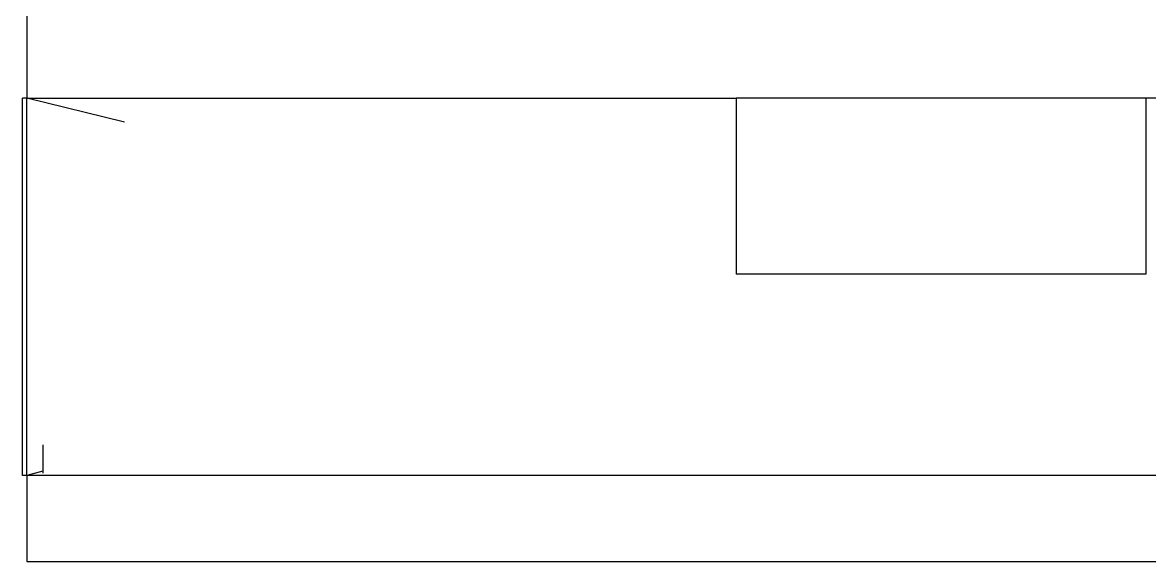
# Model space of a CAD drawing. Header units: inches. Extents: x 710 to 5347, y 114 to 2471.
# Drawn here: x 721.9 to 1173.2, y 148.3 to 364 of the extents above; entities that cross this region are included whole.
import ezdxf

# ---------------------------------------------------------------- set-up
doc = ezdxf.new("R2010")
doc.units = ezdxf.units.IN
doc.header["$MEASUREMENT"] = 0
doc.layers.add('Edges', color=7, linetype='Continuous')

# ---------------------------------------------------------------- blocks, each defined once
blk = doc.blocks.new('fire alarm fr')
at = {"layer": 'Edges'}
for p, q in [((-2393.7, 1235.84), (-2393.7, 520.1)), ((-2395.49, 368.99), (-2395.49, 520.1)), ((-2393.7, 520.1), (-2395.49, 520.1)), ((-2393.7, 520.1), (-2109.71, 520.1)), ((-2393.7, 368.99), (-2393.7, 520.1)), ((-2354.71, 510.42), (-2393.7, 520.1)), ((-1945.57, 520.1), (-2109.71, 520.1)), ((-2109.71, 520.1), (-2109.71, 449.6)), ((-1661.19, 520.1), (-1945.57, 520.1)), ((-1945.57, 520.1), (-1945.57, 449.6)), ((-1945.57, 449.6), (-2109.71, 449.6)), ((-2387.42, 381.24), (-2387.42, 370.78)), ((-2387.42, 370.78), (-2393.7, 368.99)), ((-2387.42, 370.78), (-2387.42, 369.97)), ((-2393.7, 368.99), (-2395.49, 368.99)), ((-2393.7, 368.99), (-2393.7, 334.58)), ((-1661.19, 368.99), (-2393.7, 368.99)), ((-2393.7, 334.58), (-1661.19, 334.58))]:
    blk.add_line(p, q, dxfattribs=at)

msp = doc.modelspace()

# ---------------------------------------------------------------- block references
msp.add_blockref('fire alarm fr', (3117.35, -186.28))

doc.saveas('drawing.dxf')
